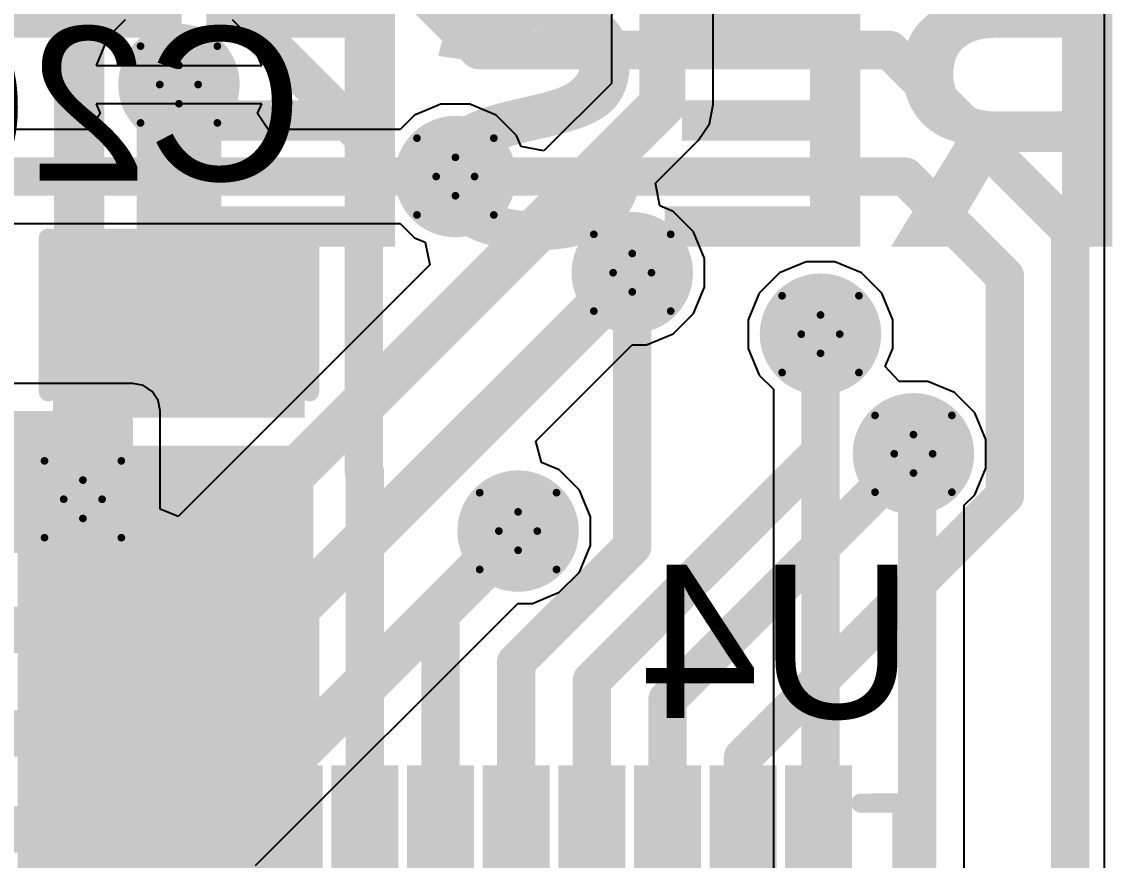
# Model space of a CAD drawing. Header units: inches. Extents: x -48 to 200, y -49 to 27.
# Drawn here: x 3.6411 to 3.9249, y 0.445 to 0.6633 of the extents above; entities that cross this region are included whole.
import ezdxf

# ---------------------------------------------------------------- set-up
doc = ezdxf.new("R2010")
doc.units = ezdxf.units.IN
doc.header["$MEASUREMENT"] = 0
for name, color, linetype in [('Bottom Layer', 5, 'Continuous'), ('Bottom Overlay', 54, 'Continuous'), ('Bottom Paste', 16, 'Continuous'), ('Bottom Solder', 6, 'Continuous'), ('Drill Drawing', 1, 'Continuous'), ('Multi-Layer', 9, 'Continuous'), ('Pad Holes', 156, 'Continuous'), ('Top Layer', 1, 'Continuous'), ('Top Solder', 216, 'Continuous'), ('Via Holes', 16, 'Continuous')]:
    doc.layers.add(name, color=color, linetype=linetype)
doc.styles.add('Arial', font='', dxfattribs={"height": 0.2})
doc.styles.add('Arial_Bold', font='', dxfattribs={"height": 0.2})
doc.styles.get('Arial').set_extended_font_data('Arial')
doc.styles.get('Arial_Bold').set_extended_font_data('Arial', bold=True)

# ---------------------------------------------------------------- blocks, each defined once
blk = doc.blocks.new('20_VFQFN_E_______P___B_21')
at = {"layer": 'Bottom Layer'}
for points in [[(-0.03425, 0.09646), (-0.0248, 0.09646), (-0.0248, 0.07283), (-0.03425, 0.07283)], [(0.0248, 0.09646), (0.03425, 0.09646), (0.03425, 0.07283), (0.0248, 0.07283)], [(-0.07677, 0.07362), (-0.05315, 0.07362), (-0.05315, 0.06417), (-0.07677, 0.06417)], [(0.05315, 0.07362), (0.07677, 0.07362), (0.07677, 0.06417), (0.05315, 0.06417)], [(-0.04035, 0.06004), (0.04035, 0.06004), (0.04035, -0.06004), (-0.04035, -0.06004)], [(-0.07677, 0.05394), (-0.05315, 0.05394), (-0.05315, 0.04449), (-0.07677, 0.04449)], [(0.05315, 0.05394), (0.07677, 0.05394), (0.07677, 0.04449), (0.05315, 0.04449)], [(-0.07677, 0.03425), (-0.05315, 0.03425), (-0.05315, 0.0248), (-0.07677, 0.0248)], [(0.05315, 0.03425), (0.07677, 0.03425), (0.07677, 0.0248), (0.05315, 0.0248)], [(-0.07677, 0.01457), (-0.05315, 0.01457), (-0.05315, 0.00512), (-0.07677, 0.00512)], [(0.05315, 0.01457), (0.07677, 0.01457), (0.07677, 0.00512), (0.05315, 0.00512)], [(-0.07677, -0.00512), (-0.05315, -0.00512), (-0.05315, -0.01457), (-0.07677, -0.01457)], [(0.05315, -0.00512), (0.07677, -0.00512), (0.07677, -0.01457), (0.05315, -0.01457)], [(-0.07677, -0.0248), (-0.05315, -0.0248), (-0.05315, -0.03425), (-0.07677, -0.03425)], [(0.05315, -0.0248), (0.07677, -0.0248), (0.07677, -0.03425), (0.05315, -0.03425)], [(-0.07677, -0.04449), (-0.05315, -0.04449), (-0.05315, -0.05394), (-0.07677, -0.05394)], [(0.05315, -0.04449), (0.07677, -0.04449), (0.07677, -0.05394), (0.05315, -0.05394)], [(-0.07677, -0.06417), (-0.05315, -0.06417), (-0.05315, -0.07362), (-0.07677, -0.07362)], [(0.05315, -0.06417), (0.07677, -0.06417), (0.07677, -0.07362), (0.05315, -0.07362)], [(-0.03425, -0.07283), (-0.0248, -0.07283), (-0.0248, -0.09646), (-0.03425, -0.09646)], [(0.0248, -0.07283), (0.03425, -0.07283), (0.03425, -0.09646), (0.0248, -0.09646)]]:
    blk.add_hatch(color=5, dxfattribs=at).paths.add_polyline_path(points)
h = blk.add_hatch(color=5, dxfattribs=at)
edge = h.paths.add_edge_path()
edge.add_arc((0, 0.0502), 0.00591, 0, 360)
h = blk.add_hatch(color=5, dxfattribs=at)
edge = h.paths.add_edge_path()
edge.add_arc((-0.03051, 0), 0.00591, 0, 360)
h = blk.add_hatch(color=5, dxfattribs=at)
edge = h.paths.add_edge_path()
edge.add_arc((0.03051, 0), 0.00591, 0, 360)
h = blk.add_hatch(color=5, dxfattribs=at)
edge = h.paths.add_edge_path()
edge.add_arc((0, -0.0502), 0.00591, 0, 360)
at = {"layer": 'Bottom Paste'}
for points in [[(-0.03425, 0.09646), (-0.0248, 0.09646), (-0.0248, 0.07283), (-0.03425, 0.07283)], [(0.0248, 0.09646), (0.03425, 0.09646), (0.03425, 0.07283), (0.0248, 0.07283)], [(-0.07677, 0.07362), (-0.05315, 0.07362), (-0.05315, 0.06417), (-0.07677, 0.06417)], [(0.05315, 0.07362), (0.07677, 0.07362), (0.07677, 0.06417), (0.05315, 0.06417)], [(-0.07677, 0.05394), (-0.05315, 0.05394), (-0.05315, 0.04449), (-0.07677, 0.04449)], [(0.05315, 0.05394), (0.07677, 0.05394), (0.07677, 0.04449), (0.05315, 0.04449)], [(-0.07677, 0.03425), (-0.05315, 0.03425), (-0.05315, 0.0248), (-0.07677, 0.0248)], [(0.05315, 0.03425), (0.07677, 0.03425), (0.07677, 0.0248), (0.05315, 0.0248)], [(-0.07677, 0.01457), (-0.05315, 0.01457), (-0.05315, 0.00512), (-0.07677, 0.00512)], [(0.05315, 0.01457), (0.07677, 0.01457), (0.07677, 0.00512), (0.05315, 0.00512)], [(-0.07677, -0.00512), (-0.05315, -0.00512), (-0.05315, -0.01457), (-0.07677, -0.01457)], [(0.05315, -0.00512), (0.07677, -0.00512), (0.07677, -0.01457), (0.05315, -0.01457)], [(-0.07677, -0.0248), (-0.05315, -0.0248), (-0.05315, -0.03425), (-0.07677, -0.03425)], [(0.05315, -0.0248), (0.07677, -0.0248), (0.07677, -0.03425), (0.05315, -0.03425)], [(-0.07677, -0.04449), (-0.05315, -0.04449), (-0.05315, -0.05394), (-0.07677, -0.05394)], [(0.05315, -0.04449), (0.07677, -0.04449), (0.07677, -0.05394), (0.05315, -0.05394)], [(-0.07677, -0.06417), (-0.05315, -0.06417), (-0.05315, -0.07362), (-0.07677, -0.07362)], [(0.05315, -0.06417), (0.07677, -0.06417), (0.07677, -0.07362), (0.05315, -0.07362)], [(-0.03425, -0.07283), (-0.0248, -0.07283), (-0.0248, -0.09646), (-0.03425, -0.09646)], [(0.0248, -0.07283), (0.03425, -0.07283), (0.03425, -0.09646), (0.0248, -0.09646)]]:
    blk.add_hatch(color=16, dxfattribs=at).paths.add_polyline_path(points)
at = {"layer": 'Bottom Solder'}
for points in [[(-0.03825, 0.10046), (-0.0208, 0.10046), (-0.0208, 0.06883), (-0.03825, 0.06883)], [(0.0208, 0.10046), (0.03825, 0.10046), (0.03825, 0.06883), (0.0208, 0.06883)], [(-0.08077, 0.07762), (-0.04915, 0.07762), (-0.04915, 0.06017), (-0.08077, 0.06017)], [(0.04915, 0.07762), (0.08077, 0.07762), (0.08077, 0.06017), (0.04915, 0.06017)], [(-0.04435, 0.06404), (0.04435, 0.06404), (0.04435, -0.06404), (-0.04435, -0.06404)], [(-0.08077, 0.05794), (-0.04915, 0.05794), (-0.04915, 0.04049), (-0.08077, 0.04049)], [(0.04915, 0.05794), (0.08077, 0.05794), (0.08077, 0.04049), (0.04915, 0.04049)], [(-0.08077, 0.03825), (-0.04915, 0.03825), (-0.04915, 0.0208), (-0.08077, 0.0208)], [(0.04915, 0.03825), (0.08077, 0.03825), (0.08077, 0.0208), (0.04915, 0.0208)], [(-0.08077, 0.01857), (-0.04915, 0.01857), (-0.04915, 0.00112), (-0.08077, 0.00112)], [(0.04915, 0.01857), (0.08077, 0.01857), (0.08077, 0.00112), (0.04915, 0.00112)], [(-0.08077, -0.00112), (-0.04915, -0.00112), (-0.04915, -0.01857), (-0.08077, -0.01857)], [(0.04915, -0.00112), (0.08077, -0.00112), (0.08077, -0.01857), (0.04915, -0.01857)], [(-0.08077, -0.0208), (-0.04915, -0.0208), (-0.04915, -0.03825), (-0.08077, -0.03825)], [(0.04915, -0.0208), (0.08077, -0.0208), (0.08077, -0.03825), (0.04915, -0.03825)], [(-0.08077, -0.04049), (-0.04915, -0.04049), (-0.04915, -0.05794), (-0.08077, -0.05794)], [(0.04915, -0.04049), (0.08077, -0.04049), (0.08077, -0.05794), (0.04915, -0.05794)], [(-0.08077, -0.06017), (-0.04915, -0.06017), (-0.04915, -0.07762), (-0.08077, -0.07762)], [(0.04915, -0.06017), (0.08077, -0.06017), (0.08077, -0.07762), (0.04915, -0.07762)], [(-0.03825, -0.06883), (-0.0208, -0.06883), (-0.0208, -0.10046), (-0.03825, -0.10046)], [(0.0208, -0.06883), (0.03825, -0.06883), (0.03825, -0.10046), (0.0208, -0.10046)]]:
    blk.add_hatch(color=6, dxfattribs=at).paths.add_polyline_path(points)
at = {"layer": 'Multi-Layer'}
h = blk.add_hatch(color=9, dxfattribs=at)
edge = h.paths.add_edge_path()
edge.add_arc((0, 0.0502), 0.00591, 0, 360)
h = blk.add_hatch(color=9, dxfattribs=at)
edge = h.paths.add_edge_path()
edge.add_arc((-0.03051, 0), 0.00591, 0, 360)
h = blk.add_hatch(color=9, dxfattribs=at)
edge = h.paths.add_edge_path()
edge.add_arc((0.03051, 0), 0.00591, 0, 360)
h = blk.add_hatch(color=9, dxfattribs=at)
edge = h.paths.add_edge_path()
edge.add_arc((0, -0.0502), 0.00591, 0, 360)
at = {"layer": 'Pad Holes'}
h = blk.add_hatch(color=7, dxfattribs=at)
edge = h.paths.add_edge_path()
edge.add_arc((0, 0.0502), 0.00394, 0, 360)
h = blk.add_hatch(color=7, dxfattribs=at)
edge = h.paths.add_edge_path()
edge.add_arc((-0.03051, 0), 0.00394, 0, 360)
h = blk.add_hatch(color=7, dxfattribs=at)
edge = h.paths.add_edge_path()
edge.add_arc((0.03051, 0), 0.00394, 0, 360)
h = blk.add_hatch(color=7, dxfattribs=at)
edge = h.paths.add_edge_path()
edge.add_arc((0, -0.0502), 0.00394, 0, 360)
at = {"layer": 'Top Layer'}
h = blk.add_hatch(color=1, dxfattribs=at)
edge = h.paths.add_edge_path()
edge.add_arc((0, 0.0502), 0.00591, 0, 360)
h = blk.add_hatch(color=1, dxfattribs=at)
edge = h.paths.add_edge_path()
edge.add_arc((-0.03051, 0), 0.00591, 0, 360)
h = blk.add_hatch(color=1, dxfattribs=at)
edge = h.paths.add_edge_path()
edge.add_arc((0.03051, 0), 0.00591, 0, 360)
h = blk.add_hatch(color=1, dxfattribs=at)
edge = h.paths.add_edge_path()
edge.add_arc((0, -0.0502), 0.00591, 0, 360)
at = {"layer": 'Bottom Overlay'}
for points in [[(-0.07089, 0.07988, 0.005, 0.005, 0), (-0.07098, 0.09058, 0.005, 0.005, 0)], [(-0.04585, 0.09058, 0.005, 0.005, 0), (-0.07098, 0.09058, 0.005, 0.005, 0)], [(0.07098, 0.09058, 0.005, 0.005, 0), (0.04585, 0.09058, 0.005, 0.005, 0)], [(0.07089, 0.07988, 0.005, 0.005, 0), (0.07098, 0.09058, 0.005, 0.005, 0)], [(-0.07098, -0.09058, 0.005, 0.005, 0), (-0.07089, -0.07988, 0.005, 0.005, 0)], [(0.07098, -0.09058, 0.005, 0.005, 0), (0.07089, -0.07988, 0.005, 0.005, 0)], [(-0.04585, -0.09058, 0.005, 0.005, 0), (-0.07098, -0.09058, 0.005, 0.005, 0)], [(0.07098, -0.09058, 0.005, 0.005, 0), (0.04585, -0.09058, 0.005, 0.005, 0)], [(-0.03453, -0.10965, 0.005, 0.005, 0), (-0.02953, -0.10465, 0.005, 0.005, 0)], [(-0.02453, -0.10965, 0.005, 0.005, 0), (-0.02953, -0.10465, 0.005, 0.005, 0)], [(-0.02453, -0.10965, 0.005, 0.005, 0), (-0.03453, -0.10965, 0.005, 0.005, 0)]]:
    blk.add_lwpolyline(points, format="xyseb", dxfattribs=at)
for points in [[(-0.07223, 0.09058, 0.0025, 0.0025, 1), (-0.06973, 0.09058, 0.0025, 0.0025, 1)], [(-0.07223, 0.09058, 0.0025, 0.0025, 1), (-0.06973, 0.09058, 0.0025, 0.0025, 1)], [(-0.0471, 0.09058, 0.0025, 0.0025, 1), (-0.0446, 0.09058, 0.0025, 0.0025, 1)], [(0.0446, 0.09058, 0.0025, 0.0025, 1), (0.0471, 0.09058, 0.0025, 0.0025, 1)], [(0.06973, 0.09058, 0.0025, 0.0025, 1), (0.07223, 0.09058, 0.0025, 0.0025, 1)], [(0.06973, 0.09058, 0.0025, 0.0025, 1), (0.07223, 0.09058, 0.0025, 0.0025, 1)], [(-0.07214, 0.07988, 0.0025, 0.0025, 1), (-0.06964, 0.07988, 0.0025, 0.0025, 1)], [(0.06964, 0.07988, 0.0025, 0.0025, 1), (0.07214, 0.07988, 0.0025, 0.0025, 1)], [(-0.07214, -0.07988, 0.0025, 0.0025, 1), (-0.06964, -0.07988, 0.0025, 0.0025, 1)], [(0.06964, -0.07988, 0.0025, 0.0025, 1), (0.07214, -0.07988, 0.0025, 0.0025, 1)], [(-0.07223, -0.09058, 0.0025, 0.0025, 1), (-0.06973, -0.09058, 0.0025, 0.0025, 1)], [(-0.07223, -0.09058, 0.0025, 0.0025, 1), (-0.06973, -0.09058, 0.0025, 0.0025, 1)], [(-0.0471, -0.09058, 0.0025, 0.0025, 1), (-0.0446, -0.09058, 0.0025, 0.0025, 1)], [(0.0446, -0.09058, 0.0025, 0.0025, 1), (0.0471, -0.09058, 0.0025, 0.0025, 1)], [(0.06973, -0.09058, 0.0025, 0.0025, 1), (0.07223, -0.09058, 0.0025, 0.0025, 1)], [(0.06973, -0.09058, 0.0025, 0.0025, 1), (0.07223, -0.09058, 0.0025, 0.0025, 1)], [(-0.03078, -0.10465, 0.0025, 0.0025, 1), (-0.02828, -0.10465, 0.0025, 0.0025, 1)], [(-0.03078, -0.10465, 0.0025, 0.0025, 1), (-0.02828, -0.10465, 0.0025, 0.0025, 1)], [(-0.03578, -0.10965, 0.0025, 0.0025, 1), (-0.03328, -0.10965, 0.0025, 0.0025, 1)], [(-0.03578, -0.10965, 0.0025, 0.0025, 1), (-0.03328, -0.10965, 0.0025, 0.0025, 1)], [(-0.02578, -0.10965, 0.0025, 0.0025, 1), (-0.02328, -0.10965, 0.0025, 0.0025, 1)], [(-0.02578, -0.10965, 0.0025, 0.0025, 1), (-0.02328, -0.10965, 0.0025, 0.0025, 1)]]:
    blk.add_lwpolyline(points, format="xyseb", close=True, dxfattribs=at)
at = {"layer": 'Bottom Paste'}
for p, q in [((-0.00394, 0.0565), (-0.04016, 0.0565)), ((-0.04016, 0.0565), (-0.04016, 0.00413)), ((-0.00394, 0.00413), (-0.00394, 0.0565)), ((0.04016, 0.0565), (0.00394, 0.0565)), ((0.00394, 0.0565), (0.00394, 0.00413)), ((0.04016, 0.00413), (0.04016, 0.0565)), ((-0.04016, 0.00413), (-0.00394, 0.00413)), ((0.00394, 0.00413), (0.04016, 0.00413)), ((-0.00394, -0.00413), (-0.04016, -0.00413)), ((-0.04016, -0.00413), (-0.04016, -0.0565)), ((-0.00394, -0.0565), (-0.00394, -0.00413)), ((0.04016, -0.00413), (0.00394, -0.00413)), ((0.00394, -0.00413), (0.00394, -0.0565)), ((0.04016, -0.0565), (0.04016, -0.00413)), ((-0.04016, -0.0565), (-0.00394, -0.0565)), ((0.00394, -0.0565), (0.04016, -0.0565))]:
    blk.add_line(p, q, dxfattribs=at)
blk = doc.blocks.new('CAP_0805_B_22')
at = {"layer": 'Bottom Layer'}
for points in [[(-0.06, 0.03), (-0.02, 0.03), (-0.02, -0.03), (-0.06, -0.03)], [(0.02, 0.03), (0.06, 0.03), (0.06, -0.03), (0.02, -0.03)]]:
    blk.add_hatch(color=5, dxfattribs=at).paths.add_polyline_path(points)
at = {"layer": 'Bottom Paste'}
for points in [[(-0.06, 0.03), (-0.02, 0.03), (-0.02, -0.03), (-0.06, -0.03)], [(0.02, 0.03), (0.06, 0.03), (0.06, -0.03), (0.02, -0.03)]]:
    blk.add_hatch(color=16, dxfattribs=at).paths.add_polyline_path(points)
at = {"layer": 'Bottom Solder'}
for points in [[(-0.06276, 0.03276), (-0.01724, 0.03276), (-0.01724, -0.03276), (-0.06276, -0.03276)], [(0.01724, 0.03276), (0.06276, 0.03276), (0.06276, -0.03276), (0.01724, -0.03276)]]:
    blk.add_hatch(color=6, dxfattribs=at).paths.add_polyline_path(points)
at = {"layer": 'Bottom Overlay'}
for points in [[(-0.064, -0.034, 0.005, 0.005, 0), (-0.064, 0.034, 0.005, 0.005, 0)], [(-0.024, 0.034, 0.005, 0.005, 0), (-0.064, 0.034, 0.005, 0.005, 0)], [(0.064, 0.034, 0.005, 0.005, 0), (0.024, 0.034, 0.005, 0.005, 0)], [(0.064, -0.034, 0.005, 0.005, 0), (0.064, 0.034, 0.005, 0.005, 0)], [(-0.024, -0.034, 0.005, 0.005, 0), (-0.064, -0.034, 0.005, 0.005, 0)], [(0.064, -0.034, 0.005, 0.005, 0), (0.024, -0.034, 0.005, 0.005, 0)]]:
    blk.add_lwpolyline(points, format="xyseb", dxfattribs=at)
for points in [[(-0.06525, 0.034, 0.0025, 0.0025, 1), (-0.06275, 0.034, 0.0025, 0.0025, 1)], [(-0.06525, 0.034, 0.0025, 0.0025, 1), (-0.06275, 0.034, 0.0025, 0.0025, 1)], [(-0.02525, 0.034, 0.0025, 0.0025, 1), (-0.02275, 0.034, 0.0025, 0.0025, 1)], [(0.02275, 0.034, 0.0025, 0.0025, 1), (0.02525, 0.034, 0.0025, 0.0025, 1)], [(0.06275, 0.034, 0.0025, 0.0025, 1), (0.06525, 0.034, 0.0025, 0.0025, 1)], [(0.06275, 0.034, 0.0025, 0.0025, 1), (0.06525, 0.034, 0.0025, 0.0025, 1)], [(-0.06525, -0.034, 0.0025, 0.0025, 1), (-0.06275, -0.034, 0.0025, 0.0025, 1)], [(-0.06525, -0.034, 0.0025, 0.0025, 1), (-0.06275, -0.034, 0.0025, 0.0025, 1)], [(-0.02525, -0.034, 0.0025, 0.0025, 1), (-0.02275, -0.034, 0.0025, 0.0025, 1)], [(0.02275, -0.034, 0.0025, 0.0025, 1), (0.02525, -0.034, 0.0025, 0.0025, 1)], [(0.06275, -0.034, 0.0025, 0.0025, 1), (0.06525, -0.034, 0.0025, 0.0025, 1)], [(0.06275, -0.034, 0.0025, 0.0025, 1), (0.06525, -0.034, 0.0025, 0.0025, 1)]]:
    blk.add_lwpolyline(points, format="xyseb", close=True, dxfattribs=at)

msp = doc.modelspace()

# ---------------------------------------------------------------- hatches: boundary and pattern name
at = {"layer": 'Bottom Layer'}
h = msp.add_hatch(color=5, dxfattribs=at)
edge = h.paths.add_edge_path()
edge.add_arc((3.682, 0.647), 0.01181, 0, 360)
h = msp.add_hatch(color=5, dxfattribs=at)
edge = h.paths.add_edge_path()
edge.add_arc((3.75396, 0.62304), 0.01181, 0, 360)
h = msp.add_hatch(color=5, dxfattribs=at)
edge = h.paths.add_edge_path()
edge.add_arc((3.8, 0.598), 0.01181, 0, 360)
h = msp.add_hatch(color=5, dxfattribs=at)
edge = h.paths.add_edge_path()
edge.add_arc((3.849, 0.582), 0.01181, 0, 360)
h = msp.add_hatch(color=5, dxfattribs=at)
edge = h.paths.add_edge_path()
edge.add_arc((3.87319, 0.55084), 0.01181, 0, 360)
msp.add_hatch(color=5, dxfattribs=at).paths.add_polyline_path([(3.64, 0.44), (3.717, 0.44), (3.717, 0.553), (3.64, 0.553)])
h = msp.add_hatch(color=5, dxfattribs=at)
edge = h.paths.add_edge_path()
edge.add_arc((3.657, 0.539), 0.01181, 0, 360)
h = msp.add_hatch(color=5, dxfattribs=at)
edge = h.paths.add_edge_path()
edge.add_arc((3.77028, 0.53072), 0.01181, 0, 360)
at = {"layer": 'Bottom Solder'}
h = msp.add_hatch(color=6, dxfattribs=at)
edge = h.paths.add_edge_path()
edge.add_arc((3.682, 0.647), 0.01581, 0, 360)
h = msp.add_hatch(color=6, dxfattribs=at)
edge = h.paths.add_edge_path()
edge.add_arc((3.75396, 0.62304), 0.01581, 0, 360)
h = msp.add_hatch(color=6, dxfattribs=at)
edge = h.paths.add_edge_path()
edge.add_arc((3.8, 0.598), 0.01581, 0, 360)
h = msp.add_hatch(color=6, dxfattribs=at)
edge = h.paths.add_edge_path()
edge.add_arc((3.849, 0.582), 0.01581, 0, 360)
h = msp.add_hatch(color=6, dxfattribs=at)
edge = h.paths.add_edge_path()
edge.add_arc((3.87319, 0.55084), 0.01581, 0, 360)
h = msp.add_hatch(color=6, dxfattribs=at)
edge = h.paths.add_edge_path()
edge.add_arc((3.657, 0.539), 0.01581, 0, 360)
h = msp.add_hatch(color=6, dxfattribs=at)
edge = h.paths.add_edge_path()
edge.add_arc((3.77028, 0.53072), 0.01581, 0, 360)
at = {"layer": 'Top Layer'}
h = msp.add_hatch(color=1, dxfattribs=at)
edge = h.paths.add_edge_path()
edge.add_arc((3.682, 0.647), 0.01181, 0, 360)
h = msp.add_hatch(color=1, dxfattribs=at)
edge = h.paths.add_edge_path()
edge.add_arc((3.75396, 0.62304), 0.01181, 0, 360)
h = msp.add_hatch(color=1, dxfattribs=at)
edge = h.paths.add_edge_path()
edge.add_arc((3.8, 0.598), 0.01181, 0, 360)
h = msp.add_hatch(color=1, dxfattribs=at)
edge = h.paths.add_edge_path()
edge.add_arc((3.849, 0.582), 0.01181, 0, 360)
msp.add_hatch(color=1, dxfattribs=at).paths.add_polyline_path([(3.508, 0.525), (3.67, 0.525), (3.67, 0.562), (3.508, 0.562)])
h = msp.add_hatch(color=1, dxfattribs=at)
edge = h.paths.add_edge_path()
edge.add_arc((3.87319, 0.55084), 0.01181, 0, 360)
h = msp.add_hatch(color=1, dxfattribs=at)
edge = h.paths.add_edge_path()
edge.add_arc((3.657, 0.539), 0.01181, 0, 360)
h = msp.add_hatch(color=1, dxfattribs=at)
edge = h.paths.add_edge_path()
edge.add_arc((3.77028, 0.53072), 0.01181, 0, 360)
at = {"layer": 'Top Solder'}
h = msp.add_hatch(color=216, dxfattribs=at)
edge = h.paths.add_edge_path()
edge.add_arc((3.682, 0.647), 0.01581, 0, 360)
h = msp.add_hatch(color=216, dxfattribs=at)
edge = h.paths.add_edge_path()
edge.add_arc((3.75396, 0.62304), 0.01581, 0, 360)
h = msp.add_hatch(color=216, dxfattribs=at)
edge = h.paths.add_edge_path()
edge.add_arc((3.8, 0.598), 0.01581, 0, 360)
h = msp.add_hatch(color=216, dxfattribs=at)
edge = h.paths.add_edge_path()
edge.add_arc((3.849, 0.582), 0.01581, 0, 360)
h = msp.add_hatch(color=216, dxfattribs=at)
edge = h.paths.add_edge_path()
edge.add_arc((3.87319, 0.55084), 0.01581, 0, 360)
h = msp.add_hatch(color=216, dxfattribs=at)
edge = h.paths.add_edge_path()
edge.add_arc((3.657, 0.539), 0.01581, 0, 360)
h = msp.add_hatch(color=216, dxfattribs=at)
edge = h.paths.add_edge_path()
edge.add_arc((3.77028, 0.53072), 0.01581, 0, 360)
at = {"layer": 'Via Holes'}
h = msp.add_hatch(color=7, dxfattribs=at)
edge = h.paths.add_edge_path()
edge.add_arc((3.682, 0.647), 0.00591, 0, 360)
h = msp.add_hatch(color=7, dxfattribs=at)
edge = h.paths.add_edge_path()
edge.add_arc((3.75396, 0.62304), 0.00591, 0, 360)
h = msp.add_hatch(color=7, dxfattribs=at)
edge = h.paths.add_edge_path()
edge.add_arc((3.8, 0.598), 0.00591, 0, 360)
h = msp.add_hatch(color=7, dxfattribs=at)
edge = h.paths.add_edge_path()
edge.add_arc((3.849, 0.582), 0.00591, 0, 360)
h = msp.add_hatch(color=7, dxfattribs=at)
edge = h.paths.add_edge_path()
edge.add_arc((3.87319, 0.55084), 0.00591, 0, 360)
h = msp.add_hatch(color=7, dxfattribs=at)
edge = h.paths.add_edge_path()
edge.add_arc((3.657, 0.539), 0.00591, 0, 360)
h = msp.add_hatch(color=7, dxfattribs=at)
edge = h.paths.add_edge_path()
edge.add_arc((3.77028, 0.53072), 0.00591, 0, 360)

# ---------------------------------------------------------------- linework, layer by layer
at = {"layer": 'Bottom Layer'}
for points in [[(3.52733, 0.83594, 0.01, 0.01, 0), (3.73014, 0.63313, 0.01, 0.01, 0)], [(3.729, 0.687, 0.01, 0.01, 0), (3.76, 0.656, 0.01, 0.01, 0)], [(3.76, 0.656, 0.01, 0.01, 0), (3.867, 0.656, 0.01, 0.01, 0)], [(3.867, 0.656, 0.01, 0.01, 0), (3.914, 0.609, 0.01, 0.01, 0)], [(3.682, 0.583, 0.022, 0.022, 0), (3.682, 0.647, 0.022, 0.022, 0)], [(3.73014, 0.54629, 0.01, 0.01, 0), (3.73014, 0.63313, 0.01, 0.01, 0)], [(3.75396, 0.62304, 0.01, 0.01, 0), (3.87096, 0.62304, 0.01, 0.01, 0)], [(3.87096, 0.62304, 0.01, 0.01, 0), (3.897, 0.597, 0.01, 0.01, 0)], [(3.914, 0.439, 0.01, 0.01, 0), (3.914, 0.609, 0.01, 0.01, 0)], [(3.8, 0.52676, 0.01, 0.01, 0), (3.8, 0.598, 0.01, 0.01, 0)], [(3.897, 0.54, 0.01, 0.01, 0), (3.897, 0.597, 0.01, 0.01, 0)], [(3.849, 0.55131, 0.01, 0.01, 0), (3.849, 0.582, 0.01, 0.01, 0)], [(3.78946, 0.49178, 0.01, 0.01, 0), (3.849, 0.55131, 0.01, 0.01, 0)], [(3.80915, 0.4868, 0.01, 0.01, 0), (3.87319, 0.55084, 0.01, 0.01, 0)], [(3.73014, 0.54629, 0.01, 0.01, 0), (3.73041, 0.54602, 0.01, 0.01, 0)], [(3.73041, 0.45393, 0.01, 0.01, 0), (3.73041, 0.54602, 0.01, 0.01, 0)], [(3.82883, 0.47183, 0.01, 0.01, 0), (3.897, 0.54, 0.01, 0.01, 0)], [(3.75009, 0.51053, 0.01, 0.01, 0), (3.77028, 0.53072, 0.01, 0.01, 0)], [(3.76978, 0.49654, 0.01, 0.01, 0), (3.8, 0.52676, 0.01, 0.01, 0)], [(3.659, 0.517, 0.012, 0.012, 0), (3.673, 0.503, 0.012, 0.012, 0)], [(3.75009, 0.45393, 0.01, 0.01, 0), (3.75009, 0.51053, 0.01, 0.01, 0)], [(3.673, 0.503, 0.012, 0.012, 0), (3.682, 0.503, 0.012, 0.012, 0)], [(3.76978, 0.45393, 0.01, 0.01, 0), (3.76978, 0.49654, 0.01, 0.01, 0)], [(3.78946, 0.45393, 0.01, 0.01, 0), (3.78946, 0.49178, 0.01, 0.01, 0)], [(3.80915, 0.45393, 0.01, 0.01, 0), (3.80915, 0.4868, 0.01, 0.01, 0)], [(3.82883, 0.45393, 0.01, 0.01, 0), (3.82883, 0.47183, 0.01, 0.01, 0)]]:
    msp.add_lwpolyline(points, format="xyseb", dxfattribs=at)
for points in [[(3.7575, 0.656, 0.005, 0.005, 1), (3.7625, 0.656, 0.005, 0.005, 1)], [(3.7575, 0.656, 0.005, 0.005, 1), (3.7625, 0.656, 0.005, 0.005, 1)], [(3.8645, 0.656, 0.005, 0.005, 1), (3.8695, 0.656, 0.005, 0.005, 1)], [(3.8645, 0.656, 0.005, 0.005, 1), (3.8695, 0.656, 0.005, 0.005, 1)], [(3.6765, 0.647, 0.011, 0.011, 1), (3.6875, 0.647, 0.011, 0.011, 1)], [(3.72764, 0.63313, 0.005, 0.005, 1), (3.73265, 0.63313, 0.005, 0.005, 1)], [(3.72764, 0.63313, 0.005, 0.005, 1), (3.73265, 0.63313, 0.005, 0.005, 1)], [(3.75146, 0.62304, 0.005, 0.005, 1), (3.75646, 0.62304, 0.005, 0.005, 1)], [(3.86846, 0.62304, 0.005, 0.005, 1), (3.87346, 0.62304, 0.005, 0.005, 1)], [(3.86846, 0.62304, 0.005, 0.005, 1), (3.87346, 0.62304, 0.005, 0.005, 1)], [(3.9115, 0.609, 0.005, 0.005, 1), (3.9165, 0.609, 0.005, 0.005, 1)], [(3.9115, 0.609, 0.005, 0.005, 1), (3.9165, 0.609, 0.005, 0.005, 1)], [(3.7975, 0.598, 0.005, 0.005, 1), (3.8025, 0.598, 0.005, 0.005, 1)], [(3.8945, 0.597, 0.005, 0.005, 1), (3.8995, 0.597, 0.005, 0.005, 1)], [(3.8945, 0.597, 0.005, 0.005, 1), (3.8995, 0.597, 0.005, 0.005, 1)], [(3.6765, 0.583, 0.011, 0.011, 1), (3.6875, 0.583, 0.011, 0.011, 1)], [(3.8465, 0.582, 0.005, 0.005, 1), (3.8515, 0.582, 0.005, 0.005, 1)], [(3.8465, 0.55131, 0.005, 0.005, 1), (3.8515, 0.55131, 0.005, 0.005, 1)], [(3.8465, 0.55131, 0.005, 0.005, 1), (3.8515, 0.55131, 0.005, 0.005, 1)], [(3.87069, 0.55084, 0.005, 0.005, 1), (3.87569, 0.55084, 0.005, 0.005, 1)], [(3.72764, 0.54629, 0.005, 0.005, 1), (3.73265, 0.54629, 0.005, 0.005, 1)], [(3.72764, 0.54629, 0.005, 0.005, 1), (3.73265, 0.54629, 0.005, 0.005, 1)], [(3.72791, 0.54602, 0.005, 0.005, 1), (3.73291, 0.54602, 0.005, 0.005, 1)], [(3.72791, 0.54602, 0.005, 0.005, 1), (3.73291, 0.54602, 0.005, 0.005, 1)], [(3.8945, 0.54, 0.005, 0.005, 1), (3.8995, 0.54, 0.005, 0.005, 1)], [(3.8945, 0.54, 0.005, 0.005, 1), (3.8995, 0.54, 0.005, 0.005, 1)], [(3.76778, 0.53072, 0.005, 0.005, 1), (3.77278, 0.53072, 0.005, 0.005, 1)], [(3.7975, 0.52676, 0.005, 0.005, 1), (3.8025, 0.52676, 0.005, 0.005, 1)], [(3.7975, 0.52676, 0.005, 0.005, 1), (3.8025, 0.52676, 0.005, 0.005, 1)], [(3.656, 0.517, 0.006, 0.006, 1), (3.662, 0.517, 0.006, 0.006, 1)], [(3.74759, 0.51053, 0.005, 0.005, 1), (3.75259, 0.51053, 0.005, 0.005, 1)], [(3.74759, 0.51053, 0.005, 0.005, 1), (3.75259, 0.51053, 0.005, 0.005, 1)], [(3.67, 0.503, 0.006, 0.006, 1), (3.676, 0.503, 0.006, 0.006, 1)], [(3.67, 0.503, 0.006, 0.006, 1), (3.676, 0.503, 0.006, 0.006, 1)], [(3.679, 0.503, 0.006, 0.006, 1), (3.685, 0.503, 0.006, 0.006, 1)], [(3.76728, 0.49654, 0.005, 0.005, 1), (3.77228, 0.49654, 0.005, 0.005, 1)], [(3.76728, 0.49654, 0.005, 0.005, 1), (3.77228, 0.49654, 0.005, 0.005, 1)], [(3.78696, 0.49178, 0.005, 0.005, 1), (3.79196, 0.49178, 0.005, 0.005, 1)], [(3.78696, 0.49178, 0.005, 0.005, 1), (3.79196, 0.49178, 0.005, 0.005, 1)], [(3.80665, 0.4868, 0.005, 0.005, 1), (3.81165, 0.4868, 0.005, 0.005, 1)], [(3.80665, 0.4868, 0.005, 0.005, 1), (3.81165, 0.4868, 0.005, 0.005, 1)], [(3.82633, 0.47183, 0.005, 0.005, 1), (3.83133, 0.47183, 0.005, 0.005, 1)], [(3.82633, 0.47183, 0.005, 0.005, 1), (3.83133, 0.47183, 0.005, 0.005, 1)], [(3.72791, 0.45393, 0.005, 0.005, 1), (3.73291, 0.45393, 0.005, 0.005, 1)], [(3.74759, 0.45393, 0.005, 0.005, 1), (3.75259, 0.45393, 0.005, 0.005, 1)], [(3.76728, 0.45393, 0.005, 0.005, 1), (3.77228, 0.45393, 0.005, 0.005, 1)], [(3.78696, 0.45393, 0.005, 0.005, 1), (3.79196, 0.45393, 0.005, 0.005, 1)], [(3.80665, 0.45393, 0.005, 0.005, 1), (3.81165, 0.45393, 0.005, 0.005, 1)], [(3.82633, 0.45393, 0.005, 0.005, 1), (3.83133, 0.45393, 0.005, 0.005, 1)]]:
    msp.add_lwpolyline(points, format="xyseb", close=True, dxfattribs=at)
at = {"layer": 'Drill Drawing'}
for points in [[(3.672, 0.657, 0.002, 0.002, 0), (3.682, 0.652, 0.002, 0.002, 0)], [(3.672, 0.657, 0.002, 0.002, 0), (3.677, 0.647, 0.002, 0.002, 0)], [(3.682, 0.652, 0.002, 0.002, 0), (3.692, 0.657, 0.002, 0.002, 0)], [(3.687, 0.647, 0.002, 0.002, 0), (3.692, 0.657, 0.002, 0.002, 0)], [(3.672, 0.637, 0.002, 0.002, 0), (3.677, 0.647, 0.002, 0.002, 0)], [(3.687, 0.647, 0.002, 0.002, 0), (3.692, 0.637, 0.002, 0.002, 0)], [(3.672, 0.637, 0.002, 0.002, 0), (3.682, 0.642, 0.002, 0.002, 0)], [(3.682, 0.642, 0.002, 0.002, 0), (3.692, 0.637, 0.002, 0.002, 0)], [(3.74396, 0.63304, 0.002, 0.002, 0), (3.75396, 0.62804, 0.002, 0.002, 0)], [(3.74396, 0.63304, 0.002, 0.002, 0), (3.74896, 0.62304, 0.002, 0.002, 0)], [(3.75396, 0.62804, 0.002, 0.002, 0), (3.76396, 0.63304, 0.002, 0.002, 0)], [(3.75896, 0.62304, 0.002, 0.002, 0), (3.76396, 0.63304, 0.002, 0.002, 0)], [(3.74396, 0.61304, 0.002, 0.002, 0), (3.74896, 0.62304, 0.002, 0.002, 0)], [(3.75896, 0.62304, 0.002, 0.002, 0), (3.76396, 0.61304, 0.002, 0.002, 0)], [(3.74396, 0.61304, 0.002, 0.002, 0), (3.75396, 0.61804, 0.002, 0.002, 0)], [(3.75396, 0.61804, 0.002, 0.002, 0), (3.76396, 0.61304, 0.002, 0.002, 0)], [(3.79, 0.608, 0.002, 0.002, 0), (3.8, 0.603, 0.002, 0.002, 0)], [(3.79, 0.608, 0.002, 0.002, 0), (3.795, 0.598, 0.002, 0.002, 0)], [(3.8, 0.603, 0.002, 0.002, 0), (3.81, 0.608, 0.002, 0.002, 0)], [(3.805, 0.598, 0.002, 0.002, 0), (3.81, 0.608, 0.002, 0.002, 0)], [(3.79, 0.588, 0.002, 0.002, 0), (3.795, 0.598, 0.002, 0.002, 0)], [(3.805, 0.598, 0.002, 0.002, 0), (3.81, 0.588, 0.002, 0.002, 0)], [(3.79, 0.588, 0.002, 0.002, 0), (3.8, 0.593, 0.002, 0.002, 0)], [(3.8, 0.593, 0.002, 0.002, 0), (3.81, 0.588, 0.002, 0.002, 0)], [(3.839, 0.592, 0.002, 0.002, 0), (3.849, 0.587, 0.002, 0.002, 0)], [(3.839, 0.592, 0.002, 0.002, 0), (3.844, 0.582, 0.002, 0.002, 0)], [(3.849, 0.587, 0.002, 0.002, 0), (3.859, 0.592, 0.002, 0.002, 0)], [(3.854, 0.582, 0.002, 0.002, 0), (3.859, 0.592, 0.002, 0.002, 0)], [(3.839, 0.572, 0.002, 0.002, 0), (3.844, 0.582, 0.002, 0.002, 0)], [(3.854, 0.582, 0.002, 0.002, 0), (3.859, 0.572, 0.002, 0.002, 0)], [(3.839, 0.572, 0.002, 0.002, 0), (3.849, 0.577, 0.002, 0.002, 0)], [(3.849, 0.577, 0.002, 0.002, 0), (3.859, 0.572, 0.002, 0.002, 0)], [(3.86319, 0.56084, 0.002, 0.002, 0), (3.87319, 0.55584, 0.002, 0.002, 0)], [(3.86319, 0.56084, 0.002, 0.002, 0), (3.86819, 0.55084, 0.002, 0.002, 0)], [(3.87319, 0.55584, 0.002, 0.002, 0), (3.88319, 0.56084, 0.002, 0.002, 0)], [(3.87819, 0.55084, 0.002, 0.002, 0), (3.88319, 0.56084, 0.002, 0.002, 0)], [(3.86319, 0.54084, 0.002, 0.002, 0), (3.86819, 0.55084, 0.002, 0.002, 0)], [(3.87819, 0.55084, 0.002, 0.002, 0), (3.88319, 0.54084, 0.002, 0.002, 0)], [(3.647, 0.549, 0.002, 0.002, 0), (3.657, 0.544, 0.002, 0.002, 0)], [(3.647, 0.549, 0.002, 0.002, 0), (3.652, 0.539, 0.002, 0.002, 0)], [(3.657, 0.544, 0.002, 0.002, 0), (3.667, 0.549, 0.002, 0.002, 0)], [(3.662, 0.539, 0.002, 0.002, 0), (3.667, 0.549, 0.002, 0.002, 0)], [(3.86319, 0.54084, 0.002, 0.002, 0), (3.87319, 0.54584, 0.002, 0.002, 0)], [(3.87319, 0.54584, 0.002, 0.002, 0), (3.88319, 0.54084, 0.002, 0.002, 0)], [(3.647, 0.529, 0.002, 0.002, 0), (3.652, 0.539, 0.002, 0.002, 0)], [(3.662, 0.539, 0.002, 0.002, 0), (3.667, 0.529, 0.002, 0.002, 0)], [(3.76028, 0.54072, 0.002, 0.002, 0), (3.77028, 0.53572, 0.002, 0.002, 0)], [(3.76028, 0.54072, 0.002, 0.002, 0), (3.76528, 0.53072, 0.002, 0.002, 0)], [(3.77028, 0.53572, 0.002, 0.002, 0), (3.78028, 0.54072, 0.002, 0.002, 0)], [(3.77528, 0.53072, 0.002, 0.002, 0), (3.78028, 0.54072, 0.002, 0.002, 0)], [(3.647, 0.529, 0.002, 0.002, 0), (3.657, 0.534, 0.002, 0.002, 0)], [(3.657, 0.534, 0.002, 0.002, 0), (3.667, 0.529, 0.002, 0.002, 0)], [(3.76028, 0.52072, 0.002, 0.002, 0), (3.76528, 0.53072, 0.002, 0.002, 0)], [(3.77528, 0.53072, 0.002, 0.002, 0), (3.78028, 0.52072, 0.002, 0.002, 0)], [(3.76028, 0.52072, 0.002, 0.002, 0), (3.77028, 0.52572, 0.002, 0.002, 0)], [(3.77028, 0.52572, 0.002, 0.002, 0), (3.78028, 0.52072, 0.002, 0.002, 0)]]:
    msp.add_lwpolyline(points, format="xyseb", dxfattribs=at)
for points in [[(3.6715, 0.657, 0.001, 0.001, 1), (3.6725, 0.657, 0.001, 0.001, 1)], [(3.6715, 0.657, 0.001, 0.001, 1), (3.6725, 0.657, 0.001, 0.001, 1)], [(3.6915, 0.657, 0.001, 0.001, 1), (3.6925, 0.657, 0.001, 0.001, 1)], [(3.6915, 0.657, 0.001, 0.001, 1), (3.6925, 0.657, 0.001, 0.001, 1)], [(3.6815, 0.652, 0.001, 0.001, 1), (3.6825, 0.652, 0.001, 0.001, 1)], [(3.6815, 0.652, 0.001, 0.001, 1), (3.6825, 0.652, 0.001, 0.001, 1)], [(3.6765, 0.647, 0.001, 0.001, 1), (3.6775, 0.647, 0.001, 0.001, 1)], [(3.6765, 0.647, 0.001, 0.001, 1), (3.6775, 0.647, 0.001, 0.001, 1)], [(3.6865, 0.647, 0.001, 0.001, 1), (3.6875, 0.647, 0.001, 0.001, 1)], [(3.6865, 0.647, 0.001, 0.001, 1), (3.6875, 0.647, 0.001, 0.001, 1)], [(3.6815, 0.642, 0.001, 0.001, 1), (3.6825, 0.642, 0.001, 0.001, 1)], [(3.6815, 0.642, 0.001, 0.001, 1), (3.6825, 0.642, 0.001, 0.001, 1)], [(3.6715, 0.637, 0.001, 0.001, 1), (3.6725, 0.637, 0.001, 0.001, 1)], [(3.6715, 0.637, 0.001, 0.001, 1), (3.6725, 0.637, 0.001, 0.001, 1)], [(3.6915, 0.637, 0.001, 0.001, 1), (3.6925, 0.637, 0.001, 0.001, 1)], [(3.6915, 0.637, 0.001, 0.001, 1), (3.6925, 0.637, 0.001, 0.001, 1)], [(3.74346, 0.63304, 0.001, 0.001, 1), (3.74446, 0.63304, 0.001, 0.001, 1)], [(3.74346, 0.63304, 0.001, 0.001, 1), (3.74446, 0.63304, 0.001, 0.001, 1)], [(3.76346, 0.63304, 0.001, 0.001, 1), (3.76446, 0.63304, 0.001, 0.001, 1)], [(3.76346, 0.63304, 0.001, 0.001, 1), (3.76446, 0.63304, 0.001, 0.001, 1)], [(3.75346, 0.62804, 0.001, 0.001, 1), (3.75446, 0.62804, 0.001, 0.001, 1)], [(3.75346, 0.62804, 0.001, 0.001, 1), (3.75446, 0.62804, 0.001, 0.001, 1)], [(3.74846, 0.62304, 0.001, 0.001, 1), (3.74946, 0.62304, 0.001, 0.001, 1)], [(3.74846, 0.62304, 0.001, 0.001, 1), (3.74946, 0.62304, 0.001, 0.001, 1)], [(3.75846, 0.62304, 0.001, 0.001, 1), (3.75946, 0.62304, 0.001, 0.001, 1)], [(3.75846, 0.62304, 0.001, 0.001, 1), (3.75946, 0.62304, 0.001, 0.001, 1)], [(3.75346, 0.61804, 0.001, 0.001, 1), (3.75446, 0.61804, 0.001, 0.001, 1)], [(3.75346, 0.61804, 0.001, 0.001, 1), (3.75446, 0.61804, 0.001, 0.001, 1)], [(3.74346, 0.61304, 0.001, 0.001, 1), (3.74446, 0.61304, 0.001, 0.001, 1)], [(3.74346, 0.61304, 0.001, 0.001, 1), (3.74446, 0.61304, 0.001, 0.001, 1)], [(3.76346, 0.61304, 0.001, 0.001, 1), (3.76446, 0.61304, 0.001, 0.001, 1)], [(3.76346, 0.61304, 0.001, 0.001, 1), (3.76446, 0.61304, 0.001, 0.001, 1)], [(3.7895, 0.608, 0.001, 0.001, 1), (3.7905, 0.608, 0.001, 0.001, 1)], [(3.7895, 0.608, 0.001, 0.001, 1), (3.7905, 0.608, 0.001, 0.001, 1)], [(3.8095, 0.608, 0.001, 0.001, 1), (3.8105, 0.608, 0.001, 0.001, 1)], [(3.8095, 0.608, 0.001, 0.001, 1), (3.8105, 0.608, 0.001, 0.001, 1)], [(3.7995, 0.603, 0.001, 0.001, 1), (3.8005, 0.603, 0.001, 0.001, 1)], [(3.7995, 0.603, 0.001, 0.001, 1), (3.8005, 0.603, 0.001, 0.001, 1)], [(3.7945, 0.598, 0.001, 0.001, 1), (3.7955, 0.598, 0.001, 0.001, 1)], [(3.7945, 0.598, 0.001, 0.001, 1), (3.7955, 0.598, 0.001, 0.001, 1)], [(3.8045, 0.598, 0.001, 0.001, 1), (3.8055, 0.598, 0.001, 0.001, 1)], [(3.8045, 0.598, 0.001, 0.001, 1), (3.8055, 0.598, 0.001, 0.001, 1)], [(3.7995, 0.593, 0.001, 0.001, 1), (3.8005, 0.593, 0.001, 0.001, 1)], [(3.7995, 0.593, 0.001, 0.001, 1), (3.8005, 0.593, 0.001, 0.001, 1)], [(3.8385, 0.592, 0.001, 0.001, 1), (3.8395, 0.592, 0.001, 0.001, 1)], [(3.8385, 0.592, 0.001, 0.001, 1), (3.8395, 0.592, 0.001, 0.001, 1)], [(3.8585, 0.592, 0.001, 0.001, 1), (3.8595, 0.592, 0.001, 0.001, 1)], [(3.8585, 0.592, 0.001, 0.001, 1), (3.8595, 0.592, 0.001, 0.001, 1)], [(3.7895, 0.588, 0.001, 0.001, 1), (3.7905, 0.588, 0.001, 0.001, 1)], [(3.7895, 0.588, 0.001, 0.001, 1), (3.7905, 0.588, 0.001, 0.001, 1)], [(3.8095, 0.588, 0.001, 0.001, 1), (3.8105, 0.588, 0.001, 0.001, 1)], [(3.8095, 0.588, 0.001, 0.001, 1), (3.8105, 0.588, 0.001, 0.001, 1)], [(3.8485, 0.587, 0.001, 0.001, 1), (3.8495, 0.587, 0.001, 0.001, 1)], [(3.8485, 0.587, 0.001, 0.001, 1), (3.8495, 0.587, 0.001, 0.001, 1)], [(3.8435, 0.582, 0.001, 0.001, 1), (3.8445, 0.582, 0.001, 0.001, 1)], [(3.8435, 0.582, 0.001, 0.001, 1), (3.8445, 0.582, 0.001, 0.001, 1)], [(3.8535, 0.582, 0.001, 0.001, 1), (3.8545, 0.582, 0.001, 0.001, 1)], [(3.8535, 0.582, 0.001, 0.001, 1), (3.8545, 0.582, 0.001, 0.001, 1)], [(3.8485, 0.577, 0.001, 0.001, 1), (3.8495, 0.577, 0.001, 0.001, 1)], [(3.8485, 0.577, 0.001, 0.001, 1), (3.8495, 0.577, 0.001, 0.001, 1)], [(3.8385, 0.572, 0.001, 0.001, 1), (3.8395, 0.572, 0.001, 0.001, 1)], [(3.8385, 0.572, 0.001, 0.001, 1), (3.8395, 0.572, 0.001, 0.001, 1)], [(3.8585, 0.572, 0.001, 0.001, 1), (3.8595, 0.572, 0.001, 0.001, 1)], [(3.8585, 0.572, 0.001, 0.001, 1), (3.8595, 0.572, 0.001, 0.001, 1)], [(3.86269, 0.56084, 0.001, 0.001, 1), (3.86369, 0.56084, 0.001, 0.001, 1)], [(3.86269, 0.56084, 0.001, 0.001, 1), (3.86369, 0.56084, 0.001, 0.001, 1)], [(3.88269, 0.56084, 0.001, 0.001, 1), (3.88369, 0.56084, 0.001, 0.001, 1)], [(3.88269, 0.56084, 0.001, 0.001, 1), (3.88369, 0.56084, 0.001, 0.001, 1)], [(3.87269, 0.55584, 0.001, 0.001, 1), (3.87369, 0.55584, 0.001, 0.001, 1)], [(3.87269, 0.55584, 0.001, 0.001, 1), (3.87369, 0.55584, 0.001, 0.001, 1)], [(3.86769, 0.55084, 0.001, 0.001, 1), (3.86869, 0.55084, 0.001, 0.001, 1)], [(3.86769, 0.55084, 0.001, 0.001, 1), (3.86869, 0.55084, 0.001, 0.001, 1)], [(3.87769, 0.55084, 0.001, 0.001, 1), (3.87869, 0.55084, 0.001, 0.001, 1)], [(3.87769, 0.55084, 0.001, 0.001, 1), (3.87869, 0.55084, 0.001, 0.001, 1)], [(3.6465, 0.549, 0.001, 0.001, 1), (3.6475, 0.549, 0.001, 0.001, 1)], [(3.6465, 0.549, 0.001, 0.001, 1), (3.6475, 0.549, 0.001, 0.001, 1)], [(3.6665, 0.549, 0.001, 0.001, 1), (3.6675, 0.549, 0.001, 0.001, 1)], [(3.6665, 0.549, 0.001, 0.001, 1), (3.6675, 0.549, 0.001, 0.001, 1)], [(3.6565, 0.544, 0.001, 0.001, 1), (3.6575, 0.544, 0.001, 0.001, 1)], [(3.6565, 0.544, 0.001, 0.001, 1), (3.6575, 0.544, 0.001, 0.001, 1)], [(3.87269, 0.54584, 0.001, 0.001, 1), (3.87369, 0.54584, 0.001, 0.001, 1)], [(3.87269, 0.54584, 0.001, 0.001, 1), (3.87369, 0.54584, 0.001, 0.001, 1)], [(3.6515, 0.539, 0.001, 0.001, 1), (3.6525, 0.539, 0.001, 0.001, 1)], [(3.6515, 0.539, 0.001, 0.001, 1), (3.6525, 0.539, 0.001, 0.001, 1)], [(3.6615, 0.539, 0.001, 0.001, 1), (3.6625, 0.539, 0.001, 0.001, 1)], [(3.6615, 0.539, 0.001, 0.001, 1), (3.6625, 0.539, 0.001, 0.001, 1)], [(3.75978, 0.54072, 0.001, 0.001, 1), (3.76078, 0.54072, 0.001, 0.001, 1)], [(3.75978, 0.54072, 0.001, 0.001, 1), (3.76078, 0.54072, 0.001, 0.001, 1)], [(3.77978, 0.54072, 0.001, 0.001, 1), (3.78078, 0.54072, 0.001, 0.001, 1)], [(3.77978, 0.54072, 0.001, 0.001, 1), (3.78078, 0.54072, 0.001, 0.001, 1)], [(3.86269, 0.54084, 0.001, 0.001, 1), (3.86369, 0.54084, 0.001, 0.001, 1)], [(3.86269, 0.54084, 0.001, 0.001, 1), (3.86369, 0.54084, 0.001, 0.001, 1)], [(3.88269, 0.54084, 0.001, 0.001, 1), (3.88369, 0.54084, 0.001, 0.001, 1)], [(3.88269, 0.54084, 0.001, 0.001, 1), (3.88369, 0.54084, 0.001, 0.001, 1)], [(3.76978, 0.53572, 0.001, 0.001, 1), (3.77078, 0.53572, 0.001, 0.001, 1)], [(3.76978, 0.53572, 0.001, 0.001, 1), (3.77078, 0.53572, 0.001, 0.001, 1)], [(3.6565, 0.534, 0.001, 0.001, 1), (3.6575, 0.534, 0.001, 0.001, 1)], [(3.6565, 0.534, 0.001, 0.001, 1), (3.6575, 0.534, 0.001, 0.001, 1)], [(3.76478, 0.53072, 0.001, 0.001, 1), (3.76578, 0.53072, 0.001, 0.001, 1)], [(3.76478, 0.53072, 0.001, 0.001, 1), (3.76578, 0.53072, 0.001, 0.001, 1)], [(3.77478, 0.53072, 0.001, 0.001, 1), (3.77578, 0.53072, 0.001, 0.001, 1)], [(3.77478, 0.53072, 0.001, 0.001, 1), (3.77578, 0.53072, 0.001, 0.001, 1)], [(3.6465, 0.529, 0.001, 0.001, 1), (3.6475, 0.529, 0.001, 0.001, 1)], [(3.6465, 0.529, 0.001, 0.001, 1), (3.6475, 0.529, 0.001, 0.001, 1)], [(3.6665, 0.529, 0.001, 0.001, 1), (3.6675, 0.529, 0.001, 0.001, 1)], [(3.6665, 0.529, 0.001, 0.001, 1), (3.6675, 0.529, 0.001, 0.001, 1)], [(3.76978, 0.52572, 0.001, 0.001, 1), (3.77078, 0.52572, 0.001, 0.001, 1)], [(3.76978, 0.52572, 0.001, 0.001, 1), (3.77078, 0.52572, 0.001, 0.001, 1)], [(3.75978, 0.52072, 0.001, 0.001, 1), (3.76078, 0.52072, 0.001, 0.001, 1)], [(3.75978, 0.52072, 0.001, 0.001, 1), (3.76078, 0.52072, 0.001, 0.001, 1)], [(3.77978, 0.52072, 0.001, 0.001, 1), (3.78078, 0.52072, 0.001, 0.001, 1)], [(3.77978, 0.52072, 0.001, 0.001, 1), (3.78078, 0.52072, 0.001, 0.001, 1)]]:
    msp.add_lwpolyline(points, format="xyseb", close=True, dxfattribs=at)
at = {"layer": 'Top Layer'}
for p, q in [((3.82107, 0.64181), (3.82107, 0.85934)), ((3.79456, 0.82319), (3.79456, 0.6473)), ((3.9228, 0.71689), (3.9228, -0.0588)), ((3.66802, 0.66386), (3.66351, 0.65935)), ((3.70049, 0.65935), (3.69598, 0.66386)), ((3.66351, 0.65935), (3.66046, 0.652)), ((3.70354, 0.652), (3.70049, 0.65935)), ((3.66046, 0.652), (3.70354, 0.652)), ((3.79456, 0.6473), (3.77697, 0.62971)), ((3.70354, 0.642), (3.66046, 0.642)), ((3.66046, 0.642), (3.66152, 0.63944)), ((3.70248, 0.63944), (3.70354, 0.642)), ((3.75021, 0.64185), (3.7433, 0.63899)), ((3.7577, 0.64185), (3.75021, 0.64185)), ((3.76461, 0.63899), (3.7577, 0.64185)), ((3.82006, 0.63674), (3.82107, 0.64181)), ((3.66152, 0.63944), (3.65875, 0.63528)), ((3.70525, 0.63528), (3.70248, 0.63944)), ((3.7433, 0.63899), (3.73959, 0.63528)), ((3.7699, 0.6337), (3.76461, 0.63899)), ((3.81718, 0.63244), (3.82006, 0.63674)), ((3.65875, 0.63528), (3.60937, 0.63528)), ((3.73959, 0.63528), (3.70525, 0.63528)), ((3.77107, 0.63089), (3.7699, 0.6337)), ((3.77697, 0.62971), (3.77107, 0.63089)), ((3.80602, 0.62128), (3.81718, 0.63244)), ((3.8072, 0.61538), (3.80602, 0.62128)), ((3.81066, 0.61395), (3.8072, 0.61538)), ((3.81595, 0.60866), (3.81066, 0.61395)), ((3.60937, 0.61081), (3.73959, 0.61081)), ((3.73959, 0.61081), (3.7433, 0.6071)), ((3.81881, 0.60174), (3.81595, 0.60866)), ((3.7433, 0.6071), (3.74611, 0.60593)), ((3.74611, 0.60593), (3.74729, 0.60003)), ((3.81881, 0.59426), (3.81881, 0.60174)), ((3.74729, 0.60003), (3.68176, 0.5345)), ((3.84526, 0.60081), (3.83834, 0.59795)), ((3.85274, 0.60081), (3.84526, 0.60081)), ((3.85966, 0.59795), (3.85274, 0.60081)), ((3.83834, 0.59795), (3.83305, 0.59266)), ((3.86495, 0.59266), (3.85966, 0.59795)), ((3.81595, 0.58734), (3.81881, 0.59426)), ((3.83305, 0.59266), (3.83019, 0.58574)), ((3.86781, 0.58574), (3.86495, 0.59266)), ((3.81066, 0.58205), (3.81595, 0.58734)), ((3.83019, 0.58574), (3.83019, 0.57826)), ((3.86781, 0.57826), (3.86781, 0.58574)), ((3.80374, 0.57919), (3.81066, 0.58205)), ((3.77489, 0.55415), (3.79993, 0.57919)), ((3.79993, 0.57919), (3.80374, 0.57919)), ((3.83019, 0.57826), (3.83305, 0.57134)), ((3.86587, 0.57358), (3.86781, 0.57826)), ((3.86945, 0.56965), (3.86587, 0.57358)), ((3.83305, 0.57134), (3.83676, 0.56763)), ((3.67, 0.56914), (3.61552, 0.56914)), ((3.67273, 0.56859), (3.67, 0.56914)), ((3.67505, 0.56705), (3.67273, 0.56859)), ((3.87693, 0.56965), (3.86945, 0.56965)), ((3.88384, 0.56678), (3.87693, 0.56965)), ((3.67659, 0.56473), (3.67505, 0.56705)), ((3.83676, 0.56763), (3.83676, 0.4074)), ((3.88914, 0.56149), (3.88384, 0.56678)), ((3.67714, 0.562), (3.67659, 0.56473)), ((3.67714, 0.53641), (3.67714, 0.562)), ((3.892, 0.55458), (3.88914, 0.56149)), ((3.77637, 0.54856), (3.77489, 0.55415)), ((3.892, 0.5471), (3.892, 0.55458)), ((3.78094, 0.54666), (3.77637, 0.54856)), ((3.78623, 0.54137), (3.78094, 0.54666)), ((3.88914, 0.54018), (3.892, 0.5471)), ((3.7891, 0.53446), (3.78623, 0.54137)), ((3.8864, 0.53744), (3.88914, 0.54018)), ((3.8864, 0.29199), (3.8864, 0.53744)), ((3.68176, 0.5345), (3.67714, 0.53641)), ((3.7891, 0.52697), (3.7891, 0.53446)), ((3.78623, 0.52006), (3.7891, 0.52697)), ((3.78094, 0.51477), (3.78623, 0.52006)), ((3.77403, 0.5119), (3.78094, 0.51477)), ((3.70194, 0.44363), (3.77022, 0.5119)), ((3.77022, 0.5119), (3.77403, 0.5119))]:
    msp.add_line(p, q, dxfattribs=at)
for points in [[(3.80781, 0.64181, 0.012, 0.012, 0), (3.80781, 1.11919, 0.012, 0.012, 0)], [(3.671, 0.505, 0.012, 0.012, 0), (3.80781, 0.64181, 0.012, 0.012, 0)], [(3.595, 0.62304, 0.01, 0.01, 0), (3.75396, 0.62304, 0.01, 0.01, 0)], [(3.68, 0.478, 0.012, 0.012, 0), (3.8, 0.598, 0.012, 0.012, 0)], [(3.849, 0.301, 0.01, 0.01, 0), (3.849, 0.582, 0.01, 0.01, 0)], [(3.87319, 0.55084, 0.01, 0.01, 0), (3.87416, 0.54986, 0.01, 0.01, 0)], [(3.87416, 0.29199, 0.01, 0.01, 0), (3.87416, 0.54986, 0.01, 0.01, 0)], [(3.69257, 0.453, 0.012, 0.012, 0), (3.77028, 0.53072, 0.012, 0.012, 0)], [(3.20381, 0.505, 0.012, 0.012, 0), (3.671, 0.505, 0.012, 0.012, 0)], [(3.17391, 0.478, 0.012, 0.012, 0), (3.68, 0.478, 0.012, 0.012, 0)], [(3.17204, 0.453, 0.012, 0.012, 0), (3.69257, 0.453, 0.012, 0.012, 0)]]:
    msp.add_lwpolyline(points, format="xyseb", dxfattribs=at)
for points in [[(3.80481, 0.64181, 0.006, 0.006, 1), (3.81081, 0.64181, 0.006, 0.006, 1)], [(3.80481, 0.64181, 0.006, 0.006, 1), (3.81081, 0.64181, 0.006, 0.006, 1)], [(3.75146, 0.62304, 0.005, 0.005, 1), (3.75646, 0.62304, 0.005, 0.005, 1)], [(3.797, 0.598, 0.006, 0.006, 1), (3.803, 0.598, 0.006, 0.006, 1)], [(3.8465, 0.582, 0.005, 0.005, 1), (3.8515, 0.582, 0.005, 0.005, 1)], [(3.87069, 0.55084, 0.005, 0.005, 1), (3.87569, 0.55084, 0.005, 0.005, 1)], [(3.87166, 0.54986, 0.005, 0.005, 1), (3.87666, 0.54986, 0.005, 0.005, 1)], [(3.87166, 0.54986, 0.005, 0.005, 1), (3.87666, 0.54986, 0.005, 0.005, 1)], [(3.76728, 0.53072, 0.006, 0.006, 1), (3.77328, 0.53072, 0.006, 0.006, 1)], [(3.668, 0.505, 0.006, 0.006, 1), (3.674, 0.505, 0.006, 0.006, 1)], [(3.668, 0.505, 0.006, 0.006, 1), (3.674, 0.505, 0.006, 0.006, 1)], [(3.677, 0.478, 0.006, 0.006, 1), (3.683, 0.478, 0.006, 0.006, 1)], [(3.677, 0.478, 0.006, 0.006, 1), (3.683, 0.478, 0.006, 0.006, 1)], [(3.68957, 0.453, 0.006, 0.006, 1), (3.69557, 0.453, 0.006, 0.006, 1)], [(3.68957, 0.453, 0.006, 0.006, 1), (3.69557, 0.453, 0.006, 0.006, 1)]]:
    msp.add_lwpolyline(points, format="xyseb", close=True, dxfattribs=at)

# ---------------------------------------------------------------- block references
at = {"rotation": 270}
for name, p in [('CAP_0805_B_22', (3.682, 0.543)), ('20_VFQFN_E_______P___B_21', (3.77962, 0.38897))]:
    msp.add_blockref(name, p, dxfattribs=at)

# ---------------------------------------------------------------- texts
at = {"layer": 'Bottom Overlay', "style": 'Arial_Bold', "text_generation_flag": 2}
msp.add_text('RESET', height=0.065, rotation=360, dxfattribs=at).set_placement((3.931, 0.60476))
at = {"layer": 'Bottom Overlay', "style": 'Arial', "text_generation_flag": 2}
for s, p in [('C26', (3.71432, 0.62201)), ('U4', (3.87332, 0.48201))]:
    msp.add_text(s, height=0.04, dxfattribs=at).set_placement(p)

doc.saveas('drawing.dxf')
